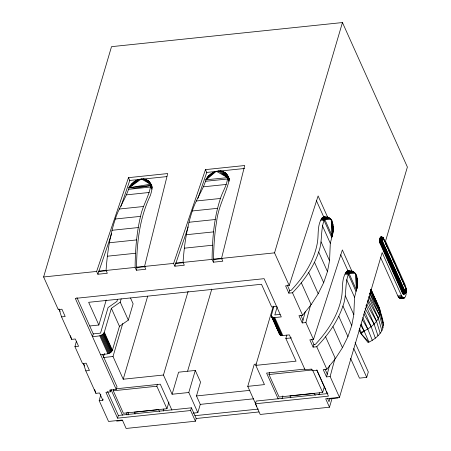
<?xml version="1.0" encoding="UTF-8"?>
<svg xmlns="http://www.w3.org/2000/svg" width="451" height="451" viewBox="0 0 451 451"><rect width="100%" height="100%" fill="white"/><g stroke="black" fill="none" stroke-linecap="round" stroke-linejoin="round"><path stroke-width="0.68" d="M382.589 237.722L383.7 238.647C380.407 233.697 378.147 241.313 380.39 244.143L402.315 292.93L402.839 293.781L403.56 293.59L404.761 292.603L404.772 292.034L382.544 242.57C381.98 241.556 381.89 236.95 383.7 238.647L383.762 238.929L382.206 237.288L381.146 236.916C379.246 238.624 380.058 241.911 380.757 244.087L402.681 292.868C405.083 296.747 408.076 288.956 405.274 287.586L405.455 288.195M370.942 289.288L379.026 307.283C381.168 315.542 386.67 325.566 380.182 333.25C377.03 337.348 372.729 340.415 368.055 342.557L361.104 333.74L361.133 332.331L359.424 328.525M328.339 217.309L321.304 218.949L324.686 219.192L332.207 236.082L332.5 222.456C331.925 217.827 325.752 215.099 322.104 217.951C317.03 224.874 318.761 234.396 317.442 242.373C314.336 260.813 303.686 276.942 291.12 290.388L289.705 290.534L288.86 293.156L292.49 292.778C303.748 281.063 313.434 267.539 318.688 252.047C322.623 241.849 320.357 230.574 324.072 220.409C324.709 218.684 326.315 216.88 328.339 217.309L324.686 219.192L320.717 220.094L324.072 220.409L331.773 237.536L330.301 243.264L329.546 260.712L327.465 271.587L323.666 282.642L318.192 293.714L311.139 304.645L302.598 315.266L298.968 315.644L302.243 322.933L305.874 322.555L310.609 304.932M352.597 271.282L345.562 272.917L348.939 273.159L356.465 290.049L356.758 276.424C356.183 271.801 350.01 269.072 346.357 271.925C341.289 278.848 343.014 288.364 341.7 296.346C338.588 314.781 327.939 330.91 315.379 344.361L313.958 344.508L313.112 347.123L316.749 346.746C328.001 335.037 337.686 321.512 342.94 306.02C346.875 295.822 344.615 284.542 348.33 274.377C348.961 272.652 350.574 270.854 352.597 271.282L348.939 273.159L344.97 274.067L348.33 274.377L356.025 291.509L354.554 297.237L353.804 314.68L351.724 325.56L347.918 336.615L342.45 347.687L335.392 358.613L326.851 369.234L323.22 369.611L326.501 376.906L330.132 376.529L335.048 358.229M135.12 267.415C135.261 250.282 136.552 233.071 140.543 216.367C142.606 205.667 149.146 196.354 150.702 185.575C150.623 180.947 145.521 178.365 141.36 178.951C136.112 179.56 131.382 183.072 129.037 187.774C125.705 198.722 118.664 208.041 115.304 219C109.841 235.625 107.265 253.034 106.07 270.448L107.332 273.261L97.89 274.247L96.627 271.434L128.501 177.655L167.716 173.556L144.557 266.434L145.82 269.241L136.382 270.228L135.12 267.415L106.07 270.448M212.094 259.381C212.325 238.855 213.932 218.059 220.449 198.468C222.619 191.134 228.037 184.081 227.501 176.144C226.481 172.214 221.971 170.455 218.239 170.923C213.013 171.583 208.283 175.089 205.983 179.808C202.674 190.734 195.621 200.024 192.278 210.967C186.815 227.592 184.245 244.994 183.05 262.414L184.312 265.222L174.87 266.208L173.607 263.401L205.481 169.615L244.696 165.523L221.537 258.395L222.8 261.202L213.362 262.189L212.094 259.381L183.05 262.414M331.773 237.536C333.289 232.693 333.802 227.4 332.5 222.456M356.025 291.509C357.542 286.667 358.06 281.373 356.758 276.424M405.359 292.276L405.229 292.817L406.193 291.374L405.855 287.941M402.839 293.781L403.684 294.182L405.793 292.637L406.266 290.004L405.928 288.11C406.131 292.874 407.281 289.215 405.59 288.854M403.408 294.17L404.699 293.776L405.517 292.552L382.747 242.362L382.2 240.191L382.696 238.9L383.468 238.737L383.17 237.919C381.219 237.976 381.946 241.437 382.29 242.773L404.558 292.327C405.765 294.046 406.486 291.058 406.233 290.061M380.165 243.563L382.747 242.362L382.516 239.504L381.315 238.833L379.77 238.675M332.629 234.278L332.207 236.082L332.917 224.248M356.888 288.251L356.465 290.049L357.175 278.222M205.414 181.302L227.535 178.991L228.956 181.054L228.68 177.485L226.577 174.125L228.956 181.054C225.539 194.595 218.312 206.998 216.683 221.086C214.614 233.415 213.729 245.896 213.543 258.389L214.033 259.488L213.362 262.189M405.923 292.361L404.699 293.776L403.425 292.614L381.507 243.833C380.847 241.792 380.086 238.709 381.873 237.102L383.141 238.134L382.245 241.172L379.719 241.471M326.045 217.41L329.354 217.709L324.686 219.192L331.175 219.507L332.207 236.082L333.165 226.193M352.287 271.558L353.607 271.677L348.939 273.159L355.433 273.481L356.465 290.049L357.423 280.167M403.121 294.041L404.491 293.404L405.297 291.91L382.651 241.522L382.696 238.9L383.108 238.472L383.762 238.929M405.725 291.549L405.641 292.141L406.278 290.489M228.956 181.054L228.905 178.196L227.501 176.144L227.67 177.626L229.08 180.09M383.327 238.224L382.206 237.288C380.599 238.647 381.236 241.324 381.664 243.14L404.491 293.404L405.212 293.421L406.176 291.154M331.913 220.86L332.207 236.082L333.25 228.229M356.172 274.828L356.465 290.049L357.502 282.196M405.945 291.419L405.607 292.885M332.81 233.319L332.207 236.082L333.171 230.292M357.062 287.287L356.465 290.049L357.429 284.265M332.026 398.571L329.478 407.219L260.199 414.452L255.396 403.769L328.452 396.141L316.833 370.282L312.329 370.75L311.568 369.065L305.034 369.747L289.367 334.89L282.089 335.6L279.84 334.755L271.288 315.863L273.898 306.15M279.84 334.755L279.44 332.77M361.133 332.331C370.288 328.655 380.937 320.791 379.883 309.764L370.84 289.254M381.507 236.972C379.652 238.647 380.441 241.86 381.129 243.985L403.837 293.838L404.446 293.77L405.517 292.552L406.25 290.376M332.207 236.082L333.08 231.318M356.465 290.049L357.339 285.291M381.664 243.14L381.507 243.833L380.39 244.143M136.382 270.228L137.053 267.528L136.563 266.428C136.862 242.232 139.748 217.54 150.363 195.497C151.497 191.438 153.639 186.319 150.003 182.824M83.407 363.5L85.808 370.857L89.439 370.48L86.164 363.185L82.533 363.568L74.939 346.667L76.394 341.244M191.421 407.817L190.621 410.534L117.559 418.162L118.359 415.444L191.421 407.817L196.219 418.5L195.418 421.217L126.139 428.45L122.351 420.016L108.55 421.459L99.192 400.64L100.832 394.54M99.192 400.64L102.828 400.262L103.127 399.135M302.243 322.933L305.366 311.32M326.501 376.906L329.625 365.293M379.979 242.909L382.149 242.283L382.651 241.522M58.929 308.856L61.556 316.89L65.186 316.506L61.911 309.217L58.275 309.595L43.617 276.97L111.515 46.662L342.45 22.55L407.383 167.039L385.526 241.184L404.857 284.192C406.379 288.11 406.932 292.676 405.494 296.696C404.045 299.447 398.622 299.363 397.861 295.974L380.554 257.459M76.946 297.581L93.267 333.898L92.466 336.615C96.322 336.051 102.473 336.779 104.322 332.218L111.369 308.321L120.231 302.131L121.195 298.866M89.822 325.972L98.859 325.024L106.21 300.078M117.514 299.402L116.933 301.381L108.071 307.571L100.534 333.142L93.267 333.898M103.476 356.854L104.469 353.483M100.556 354.604C104.406 354.046 110.557 354.768 112.406 350.207L119.453 326.31L128.315 320.12L133.124 303.822L130.525 298.043M188.129 291.312L163.448 375.023L123.213 379.223L113.009 356.51L122.745 323.468M117.559 418.162L105.94 392.302L110.439 391.829L111.081 389.658M168.928 402.027L166.955 408.713L123.382 413.263L113.274 390.775L113.669 389.438M110.439 391.829L109.683 390.143L116.217 389.461L117.018 386.744L102.495 354.424M123.213 379.223L147.697 296.183M126.37 414.869L127.165 412.169M128.022 414.954L128.806 412.299M166.955 408.713L156.847 386.225L157.438 384.218M163.262 411.013L163.86 408.995M195.294 370.451L188.789 392.505L172.09 394.247L178.59 372.193L195.294 370.451L200.548 382.144L196.478 395.944L200.272 404.378L197.837 412.631L192.96 413.139M187.61 371.122L211.784 289.125M288.86 293.156L285.584 285.861L289.215 285.483L274.552 252.859L342.45 22.55M256.805 406.475L247.757 386.349L254.263 364.295L256.348 364.075M247.757 386.349L264.461 384.602L255.818 365.378L273.137 306.646M277.202 306.866L274.822 314.945L280.105 314.392M255.396 403.769L256.196 401.057L327.86 393.571M324.427 386.439L322.657 392.455L279.084 397.004L268.976 374.516L269.568 372.509M255.818 365.378L296.053 361.178L285.844 338.464L286.842 335.093M282.067 398.611L282.862 395.916M318.958 394.76L319.556 392.736M329.991 398.374L329.016 401.694L327.612 398.571M329.478 407.219L325.69 398.785L339.485 397.348L382.16 252.588L401.491 295.597L402.501 297.271L404.124 298.083M350.54 358.303L359.453 378.135L366.714 377.374L368.315 371.945L355.106 342.664M289.215 285.483L318.107 195.954L327.77 217.461M313.112 347.123L309.837 339.834L313.468 339.456L342.36 249.927L352.028 271.434M97.89 274.247L111.696 233.635M120.953 206.383L129.764 180.462L128.501 177.655M174.87 266.208L188.219 226.926M197.933 198.344L206.744 172.429L205.481 169.615M405.359 293.099L405.522 292.665M405.934 292.254L405.145 292.457L404.936 291.729L405.737 292.113L405.257 292.101M405.066 293.274L403.684 294.182M406.148 289.085L383.187 237.97L384.297 240.834M404.772 292.034L403.662 293.06L402.568 293.409M212.568 172.818L205.983 179.808L216.317 171.273L227.67 177.626L227.276 175.439L228.68 177.485L229.069 179.684L227.67 177.626L205.983 179.808L210.843 173.956L206.8 178.308L209.281 175.287L207.33 177.519M132.425 183.207L129.916 186.195L133.992 181.9L129.037 187.774L150.702 185.575L152.117 187.723L149.151 181.595L151.406 184.871M137.555 179.904L129.037 187.774L141.36 178.951L150.527 184.2L148.007 180.552L150.555 183.636L151.931 186.246L150.527 184.2L129.037 187.774L135.717 180.783M405.624 292.936L404.987 293.229L404.299 292.598L381.991 242.965L381.58 240.642L381.777 238.506L382.499 237.525L383.581 238.387M205.983 179.808L214.411 171.916M360.62 324.985L364.104 331.051L368.974 342.129L361.104 333.74L364.104 331.051L361.15 323.993M379.686 239.306L381.929 239.594L382.279 239.301L381.777 238.506L379.9 238.111M129.037 187.774L139.455 179.284M321.687 218.414L325.43 218.256L327.319 217.269L325.87 217.878L322.55 217.574L323.502 217.083L326.817 217.382L323.017 217.286L325.87 217.878M345.94 272.381L349.683 272.224L351.577 271.237L350.123 271.846L346.802 271.547L347.76 271.057L351.07 271.355L347.27 271.254L350.123 271.846M322.104 217.951L324.01 216.97L325.03 217.01L322.104 217.951L325.43 218.256M346.943 271.733L349.288 270.983L348.262 270.938L346.357 271.925L349.683 272.224M405.297 291.91L405.985 291.594M400.494 298.461L401.001 298.235M322.55 217.574L324.01 216.97M346.802 271.547L348.262 270.938M404.761 292.603L405.145 292.457L405.184 292.896M382.318 241.663L379.827 242.204M382.093 238.703L382.696 238.9M403.944 294.058L404.739 293.387L404.389 293.454M402.315 292.93L404 292.846M324.686 219.192L330.312 218.447M348.939 273.159L354.571 272.421M129.764 180.462L139.568 179.442M140.971 179.295L166.881 176.589M206.744 172.429L217.247 171.329M218.645 171.183L244.56 168.477M126.517 194.849L149.157 192.481M203.497 186.81L226.137 184.448M119.216 209.038L143.469 206.507M196.196 200.999L220.449 198.468M115.304 219L140.543 216.367M192.278 210.967L217.517 208.328M111.983 230.298L138.209 227.563M188.963 222.264L215.189 219.524M109.317 242.768L136.518 239.926M186.291 234.729L213.498 231.887M107.332 256.213L135.48 253.276M184.312 248.18L212.46 245.237M98.391 271.158L106.098 270.358M136.213 267.212L145.323 266.259M175.445 263.113L183.145 262.313M213.267 259.167L221.672 258.288M43.617 276.97L96.627 271.434M144.557 266.434L173.607 263.401M221.537 258.395L274.552 252.859M98.82 271.519L106.91 270.673M137.053 267.528L145.149 266.682M175.8 263.48L183.219 262.707M214.033 259.488L222.129 258.643M276.564 306.471L271.694 306.979L261.49 284.265L88.65 302.311L98.859 325.024M397.861 295.974L401.491 295.597M398.346 296.916L401.976 296.532M398.87 297.649L402.501 297.271M399.411 298.162L403.042 297.784M401.604 298.173L404.632 297.857M399.958 298.438L403.589 298.055M271.756 316.765L274.005 317.611L281.283 316.901L264.106 278.673L75.289 298.387L116.217 389.461M61.556 316.89L71.664 339.377L75.294 338.994L78.57 346.289L74.939 346.667M103.273 357.525L113.009 356.51M285.844 338.464L291.408 337.884M116.448 388.756L160.263 384.184L171.893 410.055M304.837 369.087L266.58 373.084L278.211 398.955M113.274 390.775L156.847 386.225M268.976 374.516L312.549 369.967M85.808 370.857L95.916 393.345L99.547 392.968L102.828 400.262M196.478 395.944L249.899 390.363M200.272 404.378L253.688 398.797M116.646 421.11L122.745 420.473M329.861 398.847L337.996 397.996M194.956 415.687L258.344 409.074M196.219 418.5L258.908 411.955M379.657 240.727L382.454 240.704M379.646 240L382.2 240.191L381.929 239.594M380.075 237.649L381.213 237.778L382.482 238.618L381.766 237.609L380.283 237.282M381.625 237.316L383.17 237.919M380.52 237.04L381.974 237.395L383.029 238.726M380.785 236.922L381.343 237.063M381.146 236.916L382.392 237.232L382.91 237.818M381.422 236.922L382.324 237.361M382.375 238.083L382.781 238.213M218.239 170.923L227.67 177.626L226.103 173.528L227.98 176.172L229.069 179.684L227.676 177.542L229.046 178.929L227.501 176.144M382.149 242.283L382.544 242.57M143.226 178.923L150.527 184.2L146.603 179.735M405.996 288.431L405.691 288.251L405.917 289.519M220.122 170.878L227.67 177.626L224.948 172.485L225.996 174.018M226.735 174.875L227.952 176.747M144.996 179.188L150.527 184.2M221.903 171.132L227.67 177.626L223.527 171.673L224.232 172.699M227.276 175.439L228.369 176.809L229.069 179.684L228.398 177.919M382.245 241.172L382.549 241.567M383.141 238.134L383.435 238.556M150.848 184.685L151.931 186.246M226.577 174.125L228.369 176.809M358.996 330.155L361.104 333.74M363.771 313.975L371.145 326.671L375.339 338.171M362.232 319.449L367.785 329.033L372.306 340.302M365.09 308.495L374.082 324.043L377.989 335.798M366.832 304.267L376.506 321.225L380.182 333.25M368.055 299.842L378.344 318.293L381.839 330.606M369.296 296.363L379.539 315.35L382.922 327.945M369.938 292.925L380.041 312.571L370.852 290.517M370.807 289.536L379.026 307.283L382.454 320.661M371.072 290.224L379.883 309.764M383.412 238.162L405.945 288.29M385.453 243.399L386.028 244.684M386.608 245.97L387.471 247.892M388.914 251.106L390.07 253.671M392.951 260.086L394.106 262.657M396.993 269.072L397.855 271M401.029 278.058L401.897 279.986M403.335 283.194L404.491 285.759M370.361 291.019L380.041 312.571M369.566 293.161L379.539 315.35M316.467 200.763L323.852 217.207M340.719 254.736L348.11 271.181M322.42 225.737L330.301 243.264M346.678 279.71L354.554 297.237M321.112 241.933L329.546 260.712M345.365 295.907L353.804 314.68M318.688 252.047L327.465 271.587M342.94 306.02L351.724 325.56M353.776 348.584L366.714 377.374M314.539 262.335L323.666 282.642M338.797 316.309L347.918 336.615M308.732 272.658L318.192 293.714M332.985 326.631L342.45 347.687M301.341 282.856L311.139 304.645M325.599 336.824L335.392 358.613M292.49 292.778L302.598 315.266M305.874 322.555L313.468 339.456M316.749 346.746L326.851 369.234M330.132 376.529L339.485 397.348M287.248 285.066L289.824 290.816M300.789 315.204L302.999 320.12M311.748 339.592L314.054 344.727M325.013 369.115L327.325 374.251M316.816 369.82L325.893 390.014M326.456 391.276L327.595 393.796M312.836 370.609L322.657 392.455M315.164 395.245L314.341 393.407L289.937 395.95L290.765 397.793M274.749 317.583L282.833 335.572M274.005 317.611L282.089 335.6M273.317 317.543L281.401 335.533M272.697 317.374L280.781 335.364M272.173 317.115L280.257 335.104M271.248 315.339L273.56 320.475M274.14 321.76L279.338 333.328M271.288 315.863L279.541 334.338M188.789 392.505L197.837 412.631M190.621 410.534L195.418 421.217M163.448 375.023L172.09 394.247M120.231 302.131L128.315 320.12M159.468 411.504L158.639 409.66L134.24 412.208L135.063 414.052M111.369 308.321L119.453 326.31M104.322 332.218L112.406 350.207M104.091 332.793L112.175 350.782M103.73 333.362L111.814 351.352M103.256 333.909L111.346 351.898M102.687 334.422L110.771 352.411M102.027 334.879L110.117 352.868M101.312 335.268L109.396 353.257M100.55 335.578L108.64 353.573M99.778 335.803L107.862 353.793M111.166 389.968L122.509 415.213M107.592 391.479L118.359 415.444M59.29 309.471L60.152 311.393M83.83 364.081L84.692 366.003M368.692 296.668L378.344 318.293M367.486 300.806L376.506 321.225M365.987 305.485L374.082 324.043M364.526 311.286L371.145 326.671M362.886 317.476L367.785 329.033M370.857 290.489L380.058 312.475L383.389 325.351M382.651 321.219L383.232 322.899M94.654 389.591L95.916 393.345M70.395 335.617L71.664 339.377M405.714 287.794L406.08 289.508L406.159 289.018M150.702 185.575L128.434 189.341L150.555 187.03L151.976 189.087L150.702 185.575"/></g></svg>
